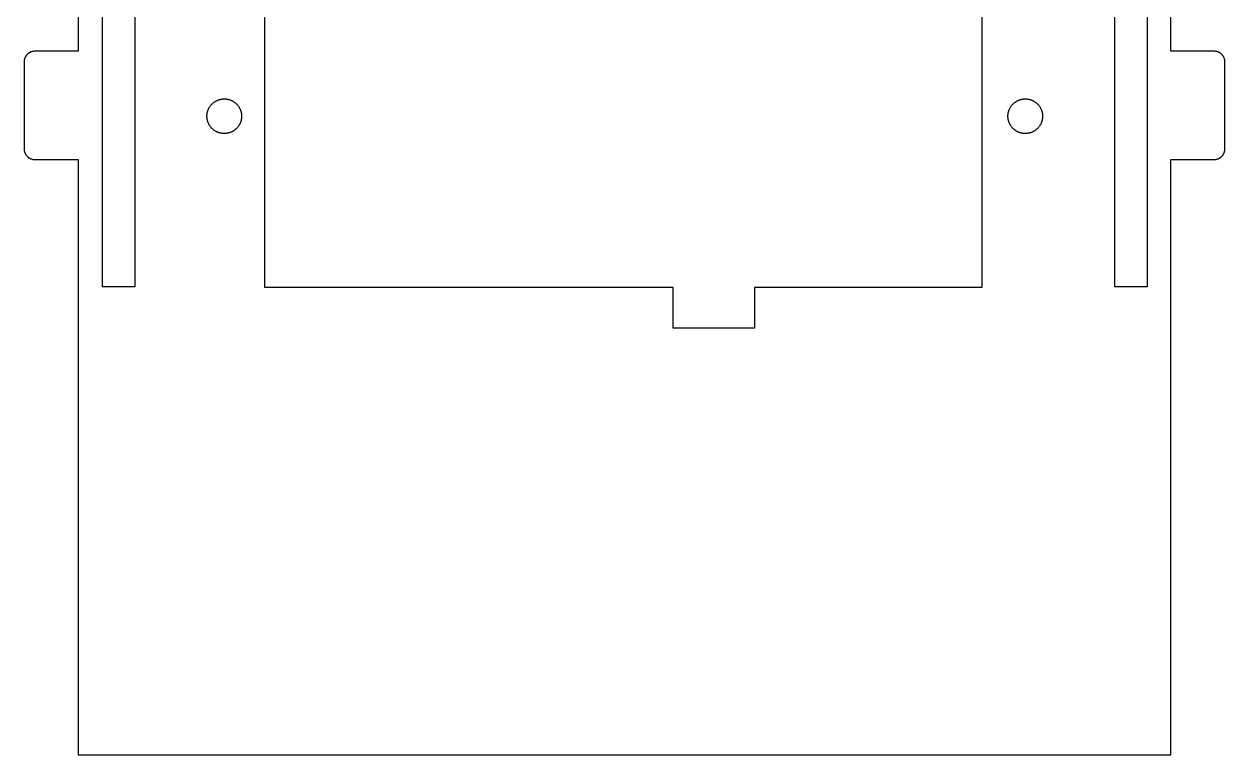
# Model space of a CAD drawing. Header units: metres. Extents: x -5 to 106, y 0 to 135.
# Drawn here: x -5 to 106, y 0 to 67.5 of the extents above; entities that cross this region are included whole.
import ezdxf

# ---------------------------------------------------------------- set-up
doc = ezdxf.new("R2010")
doc.units = ezdxf.units.M

msp = doc.modelspace()

# ---------------------------------------------------------------- linework, layer by layer
for p, q in [((2.25, 43.25), (2.25, 135)), ((5.25, 135), (5.25, 43.25)), ((17.2354, 43.168), (17.25, 135)), ((83.5, 135), (83.4854, 43.168)), ((95.7842, 43.25), (95.7842, 135)), ((98.75, 135.032), (98.75, 43.25)), ((0, 125), (0, 65)), ((100.95, 65), (100.95, 125)), ((-4.93359, 64.3584), (-4.95117, 64.3086)), ((-4.92676, 64.375), (-4.93359, 64.3584)), ((-4.9209, 64.3906), (-4.92676, 64.375)), ((-4.91309, 64.4062), (-4.9209, 64.3906)), ((-4.90625, 64.4229), (-4.91309, 64.4062)), ((-4.88281, 64.4697), (-4.90625, 64.4229)), ((-4.875, 64.4844), (-4.88281, 64.4697)), ((-4.86621, 64.5), (-4.875, 64.4844)), ((-4.85742, 64.5146), (-4.86621, 64.5)), ((-4.84766, 64.5303), (-4.85742, 64.5146)), ((-4.83887, 64.5449), (-4.84766, 64.5303)), ((-4.8291, 64.5596), (-4.83887, 64.5449)), ((-4.81934, 64.5732), (-4.8291, 64.5596)), ((-4.80859, 64.5879), (-4.81934, 64.5732)), ((-4.79883, 64.6016), (-4.80859, 64.5879)), ((-4.77734, 64.6289), (-4.79883, 64.6016)), ((-4.76562, 64.6426), (-4.77734, 64.6289)), ((-4.75488, 64.6562), (-4.76562, 64.6426)), ((-4.71973, 64.6943), (-4.75488, 64.6562)), ((-4.69434, 64.7197), (-4.71973, 64.6943)), ((-4.65625, 64.7549), (-4.69434, 64.7197)), ((-4.64258, 64.7656), (-4.65625, 64.7549)), ((-4.62891, 64.7773), (-4.64258, 64.7656)), ((-4.60156, 64.7988), (-4.62891, 64.7773)), ((-4.58789, 64.8086), (-4.60156, 64.7988)), ((-4.57324, 64.8193), (-4.58789, 64.8086)), ((-4.55957, 64.8291), (-4.57324, 64.8193)), ((-4.54492, 64.8389), (-4.55957, 64.8291)), ((-4.53027, 64.8477), (-4.54492, 64.8389)), ((-4.51465, 64.8574), (-4.53027, 64.8477)), ((-4.5, 64.8662), (-4.51465, 64.8574)), ((-4.48438, 64.875), (-4.5, 64.8662)), ((-4.46973, 64.8828), (-4.48438, 64.875)), ((-4.42285, 64.9062), (-4.46973, 64.8828)), ((-4.40625, 64.9131), (-4.42285, 64.9062)), ((-4.39062, 64.9209), (-4.40625, 64.9131)), ((-4.375, 64.9268), (-4.39062, 64.9209)), ((-4.3584, 64.9336), (-4.375, 64.9268)), ((-4.30859, 64.9512), (-4.3584, 64.9336)), ((-4.24219, 64.9707), (-4.30859, 64.9512)), ((-4.22461, 64.9746), (-4.24219, 64.9707)), ((-4.20801, 64.9785), (-4.22461, 64.9746)), ((-4.19043, 64.9814), (-4.20801, 64.9785)), ((-4.17383, 64.9844), (-4.19043, 64.9814)), ((-4.15625, 64.9873), (-4.17383, 64.9844)), ((-4.13965, 64.9902), (-4.15625, 64.9873)), ((-4.06934, 64.998), (-4.13965, 64.9902)), ((-4.05273, 64.999), (-4.06934, 64.998)), ((-4.03516, 64.999), (-4.05273, 64.999)), ((-4.01758, 65), (-4.03516, 64.999)), ((0, 65), (-4.01758, 65)), ((104.968, 65), (100.95, 65)), ((104.985, 64.999), (104.968, 65)), ((105.002, 64.999), (104.985, 64.999)), ((105.02, 64.998), (105.002, 64.999)), ((105.072, 64.9922), (105.02, 64.998)), ((105.089, 64.9902), (105.072, 64.9922)), ((105.124, 64.9844), (105.089, 64.9902)), ((105.141, 64.9814), (105.124, 64.9844)), ((105.158, 64.9785), (105.141, 64.9814)), ((105.175, 64.9746), (105.158, 64.9785)), ((105.192, 64.9707), (105.175, 64.9746)), ((105.259, 64.9512), (105.192, 64.9707)), ((105.309, 64.9336), (105.259, 64.9512)), ((105.324, 64.9268), (105.309, 64.9336)), ((105.341, 64.9209), (105.324, 64.9268)), ((105.356, 64.9131), (105.341, 64.9209)), ((105.373, 64.9062), (105.356, 64.9131)), ((105.42, 64.8828), (105.373, 64.9062)), ((105.435, 64.875), (105.42, 64.8828)), ((105.45, 64.8662), (105.435, 64.875)), ((105.465, 64.8574), (105.45, 64.8662)), ((105.479, 64.8477), (105.465, 64.8574)), ((105.495, 64.8389), (105.479, 64.8477)), ((105.509, 64.8291), (105.495, 64.8389)), ((105.523, 64.8193), (105.509, 64.8291)), ((105.538, 64.8086), (105.523, 64.8193)), ((105.552, 64.7988), (105.538, 64.8086)), ((105.579, 64.7773), (105.552, 64.7988)), ((105.593, 64.7656), (105.579, 64.7773)), ((105.606, 64.7549), (105.593, 64.7656)), ((105.645, 64.7197), (105.606, 64.7549)), ((105.657, 64.707), (105.645, 64.7197)), ((105.669, 64.6943), (105.657, 64.707)), ((105.682, 64.6816), (105.669, 64.6943)), ((105.705, 64.6562), (105.682, 64.6816)), ((105.716, 64.6426), (105.705, 64.6562)), ((105.728, 64.6289), (105.716, 64.6426)), ((105.749, 64.6016), (105.728, 64.6289)), ((105.759, 64.5879), (105.749, 64.6016)), ((105.77, 64.5732), (105.759, 64.5879)), ((105.779, 64.5596), (105.77, 64.5732)), ((105.789, 64.5449), (105.779, 64.5596)), ((105.798, 64.5303), (105.789, 64.5449)), ((105.808, 64.5146), (105.798, 64.5303)), ((105.816, 64.5), (105.808, 64.5146)), ((105.824, 64.4844), (105.816, 64.5)), ((105.833, 64.4697), (105.824, 64.4844)), ((105.856, 64.4229), (105.833, 64.4697)), ((105.863, 64.4062), (105.856, 64.4229)), ((105.877, 64.375), (105.863, 64.4062)), ((105.884, 64.3584), (105.877, 64.375)), ((105.901, 64.3086), (105.884, 64.3584)), ((-4.99902, 64.0352), (-5, 64.0176)), ((-5, 64.0176), (-5, 55.9824)), ((-4.99805, 64.0693), (-4.99902, 64.0527)), ((-4.99902, 64.0527), (-4.99902, 64.0352)), ((-4.99023, 64.1396), (-4.99805, 64.0693)), ((-4.9873, 64.1562), (-4.99023, 64.1396)), ((-4.98438, 64.1738), (-4.9873, 64.1562)), ((-4.98145, 64.1904), (-4.98438, 64.1738)), ((-4.97852, 64.208), (-4.98145, 64.1904)), ((-4.97461, 64.2246), (-4.97852, 64.208)), ((-4.9707, 64.2422), (-4.97461, 64.2246)), ((-4.95117, 64.3086), (-4.9707, 64.2422)), ((105.916, 64.2588), (105.901, 64.3086)), ((105.92, 64.2422), (105.916, 64.2588)), ((105.925, 64.2246), (105.92, 64.2422)), ((105.928, 64.208), (105.925, 64.2246)), ((105.932, 64.1904), (105.928, 64.208)), ((105.935, 64.1738), (105.932, 64.1904)), ((105.938, 64.1562), (105.935, 64.1738)), ((105.94, 64.1396), (105.938, 64.1562)), ((105.946, 64.0869), (105.94, 64.1396)), ((105.947, 64.0693), (105.946, 64.0869)), ((105.948, 64.0527), (105.947, 64.0693)), ((105.95, 64.0176), (105.948, 64.0527)), ((105.95, 55.9824), (105.95, 64.0176)), ((12.1582, 59.8711), (12.1895, 59.918)), ((12.1895, 59.918), (12.2393, 59.9854)), ((12.2393, 59.9854), (12.292, 60.0498)), ((12.292, 60.0498), (12.3105, 60.0703)), ((12.3105, 60.0703), (12.3301, 60.0908)), ((12.3301, 60.0908), (12.3486, 60.1113)), ((12.3486, 60.1113), (12.3682, 60.1318)), ((12.3682, 60.1318), (12.3887, 60.1514)), ((12.3887, 60.1514), (12.4092, 60.1699)), ((12.4092, 60.1699), (12.4297, 60.1895)), ((12.4297, 60.1895), (12.4502, 60.208)), ((12.4502, 60.208), (12.5146, 60.2607)), ((12.5146, 60.2607), (12.582, 60.3105)), ((12.582, 60.3105), (12.6289, 60.3418)), ((12.6289, 60.3418), (12.6758, 60.3711)), ((12.6758, 60.3711), (12.7002, 60.3857)), ((12.7002, 60.3857), (12.749, 60.4131)), ((12.749, 60.4131), (12.7734, 60.4258)), ((12.7734, 60.4258), (12.7988, 60.4385)), ((12.7988, 60.4385), (12.8496, 60.4619)), ((12.8496, 60.4619), (12.9004, 60.4834)), ((12.9004, 60.4834), (12.9268, 60.4941)), ((12.9268, 60.4941), (12.9531, 60.5039)), ((12.9531, 60.5039), (13.0322, 60.5303)), ((13.0322, 60.5303), (13.0586, 60.5381)), ((13.0586, 60.5381), (13.0859, 60.5459)), ((13.0859, 60.5459), (13.1133, 60.5527)), ((13.1133, 60.5527), (13.1396, 60.5586)), ((13.1396, 60.5586), (13.167, 60.5654)), ((13.167, 60.5654), (13.1943, 60.5703)), ((13.1943, 60.5703), (13.2217, 60.5762)), ((13.2217, 60.5762), (13.25, 60.5801)), ((13.25, 60.5801), (13.3047, 60.5879)), ((13.3047, 60.5879), (13.333, 60.5908)), ((13.333, 60.5908), (13.3604, 60.5938)), ((13.3604, 60.5938), (13.3887, 60.5957)), ((13.3887, 60.5957), (13.416, 60.5977)), ((13.416, 60.5977), (13.4717, 60.5996)), ((13.4717, 60.5996), (13.5283, 60.5996)), ((13.5283, 60.5996), (13.584, 60.5977)), ((13.584, 60.5977), (13.6113, 60.5957)), ((13.6113, 60.5957), (13.6396, 60.5938)), ((13.6396, 60.5938), (13.667, 60.5908)), ((13.667, 60.5908), (13.6953, 60.5879)), ((13.6953, 60.5879), (13.75, 60.5801)), ((13.75, 60.5801), (13.7783, 60.5762)), ((13.7783, 60.5762), (13.8057, 60.5703)), ((13.8057, 60.5703), (13.833, 60.5654)), ((13.833, 60.5654), (13.8604, 60.5586)), ((13.8604, 60.5586), (13.8867, 60.5527)), ((13.8867, 60.5527), (13.9141, 60.5459)), ((13.9141, 60.5459), (13.9414, 60.5381)), ((13.9414, 60.5381), (13.9678, 60.5303)), ((13.9678, 60.5303), (14.0469, 60.5039)), ((14.0469, 60.5039), (14.0732, 60.4941)), ((14.0732, 60.4941), (14.0996, 60.4834)), ((14.0996, 60.4834), (14.1504, 60.4619)), ((14.1504, 60.4619), (14.2012, 60.4385)), ((14.2012, 60.4385), (14.2266, 60.4258)), ((14.2266, 60.4258), (14.251, 60.4131)), ((14.251, 60.4131), (14.2998, 60.3857)), ((14.2998, 60.3857), (14.3242, 60.3711)), ((14.3242, 60.3711), (14.3711, 60.3418)), ((14.3711, 60.3418), (14.418, 60.3105)), ((14.418, 60.3105), (14.4854, 60.2607)), ((14.4854, 60.2607), (14.5498, 60.208)), ((14.5498, 60.208), (14.5703, 60.1895)), ((14.5703, 60.1895), (14.5908, 60.1699)), ((14.5908, 60.1699), (14.6113, 60.1514)), ((14.6113, 60.1514), (14.6318, 60.1318)), ((14.6318, 60.1318), (14.6514, 60.1113)), ((14.6514, 60.1113), (14.6699, 60.0908)), ((14.6699, 60.0908), (14.6895, 60.0703)), ((14.6895, 60.0703), (14.708, 60.0498)), ((14.708, 60.0498), (14.7607, 59.9854)), ((14.7607, 59.9854), (14.8105, 59.918)), ((14.8105, 59.918), (14.8418, 59.8711)), ((86.1582, 59.8711), (86.1895, 59.918)), ((86.1895, 59.918), (86.2393, 59.9854)), ((86.2393, 59.9854), (86.292, 60.0498)), ((86.292, 60.0498), (86.3105, 60.0703)), ((86.3105, 60.0703), (86.3301, 60.0908)), ((86.3301, 60.0908), (86.3486, 60.1113)), ((86.3486, 60.1113), (86.3682, 60.1318)), ((86.3682, 60.1318), (86.3887, 60.1514)), ((86.3887, 60.1514), (86.4092, 60.1699)), ((86.4092, 60.1699), (86.4297, 60.1895)), ((86.4297, 60.1895), (86.4502, 60.208)), ((86.4502, 60.208), (86.5146, 60.2607)), ((86.5146, 60.2607), (86.582, 60.3105)), ((86.582, 60.3105), (86.6289, 60.3418)), ((86.6289, 60.3418), (86.6758, 60.3711)), ((86.6758, 60.3711), (86.7002, 60.3857)), ((86.7002, 60.3857), (86.749, 60.4131)), ((86.749, 60.4131), (86.7734, 60.4258)), ((86.7734, 60.4258), (86.7988, 60.4385)), ((86.7988, 60.4385), (86.8496, 60.4619)), ((86.8496, 60.4619), (86.9004, 60.4834)), ((86.9004, 60.4834), (86.9268, 60.4941)), ((86.9268, 60.4941), (86.9531, 60.5039)), ((86.9531, 60.5039), (87.0322, 60.5303)), ((87.0322, 60.5303), (87.0586, 60.5381)), ((87.0586, 60.5381), (87.0859, 60.5459)), ((87.0859, 60.5459), (87.1133, 60.5527)), ((87.1133, 60.5527), (87.1396, 60.5586)), ((87.1396, 60.5586), (87.167, 60.5654)), ((87.167, 60.5654), (87.1943, 60.5703)), ((87.1943, 60.5703), (87.2217, 60.5762)), ((87.2217, 60.5762), (87.25, 60.5801)), ((87.25, 60.5801), (87.3047, 60.5879)), ((87.3047, 60.5879), (87.333, 60.5908)), ((87.333, 60.5908), (87.3604, 60.5938)), ((87.3604, 60.5938), (87.3887, 60.5957)), ((87.3887, 60.5957), (87.416, 60.5977)), ((87.416, 60.5977), (87.4717, 60.5996)), ((87.4717, 60.5996), (87.5283, 60.5996)), ((87.5283, 60.5996), (87.584, 60.5977)), ((87.584, 60.5977), (87.6113, 60.5957)), ((87.6113, 60.5957), (87.6396, 60.5938)), ((87.6396, 60.5938), (87.667, 60.5908)), ((87.667, 60.5908), (87.6953, 60.5879)), ((87.6953, 60.5879), (87.75, 60.5801)), ((87.75, 60.5801), (87.7783, 60.5762)), ((87.7783, 60.5762), (87.8057, 60.5703)), ((87.8057, 60.5703), (87.833, 60.5654)), ((87.833, 60.5654), (87.8604, 60.5586)), ((87.8604, 60.5586), (87.8867, 60.5527)), ((87.8867, 60.5527), (87.9141, 60.5459)), ((87.9141, 60.5459), (87.9414, 60.5381)), ((87.9414, 60.5381), (87.9678, 60.5303)), ((87.9678, 60.5303), (88.0469, 60.5039)), ((88.0469, 60.5039), (88.0732, 60.4941)), ((88.0732, 60.4941), (88.0996, 60.4834)), ((88.0996, 60.4834), (88.1504, 60.4619)), ((88.1504, 60.4619), (88.2012, 60.4385)), ((88.2012, 60.4385), (88.2266, 60.4258)), ((88.2266, 60.4258), (88.251, 60.4131)), ((88.251, 60.4131), (88.2998, 60.3857)), ((88.2998, 60.3857), (88.3242, 60.3711)), ((88.3242, 60.3711), (88.3711, 60.3418)), ((88.3711, 60.3418), (88.418, 60.3105)), ((88.418, 60.3105), (88.4854, 60.2607)), ((88.4854, 60.2607), (88.5498, 60.208)), ((88.5498, 60.208), (88.5703, 60.1895)), ((88.5703, 60.1895), (88.5908, 60.1699)), ((88.5908, 60.1699), (88.6113, 60.1514)), ((88.6113, 60.1514), (88.6318, 60.1318)), ((88.6318, 60.1318), (88.6514, 60.1113)), ((88.6514, 60.1113), (88.6699, 60.0908)), ((88.6699, 60.0908), (88.6895, 60.0703)), ((88.6895, 60.0703), (88.708, 60.0498)), ((88.708, 60.0498), (88.7607, 59.9854)), ((88.7607, 59.9854), (88.8105, 59.918)), ((88.8105, 59.918), (88.8418, 59.8711)), ((11.9004, 59.0283), (11.9023, 59.084)), ((11.9004, 58.9717), (11.9004, 59.0283)), ((11.9023, 58.916), (11.9004, 58.9717)), ((11.9023, 59.084), (11.9043, 59.1113)), ((11.9043, 58.8887), (11.9023, 58.916)), ((11.9043, 59.1113), (11.9062, 59.1396)), ((11.9062, 58.8604), (11.9043, 58.8887)), ((11.9062, 59.1396), (11.9092, 59.167)), ((11.9092, 58.833), (11.9062, 58.8604)), ((11.9092, 59.167), (11.9121, 59.1953)), ((11.9121, 58.8047), (11.9092, 58.833)), ((11.9121, 59.1953), (11.9199, 59.25)), ((11.9199, 58.75), (11.9121, 58.8047)), ((11.9199, 59.25), (11.9238, 59.2783)), ((11.9238, 59.2783), (11.9297, 59.3057)), ((11.9297, 59.3057), (11.9346, 59.333)), ((11.9346, 59.333), (11.9414, 59.3604)), ((11.9414, 59.3604), (11.9473, 59.3867)), ((11.9473, 59.3867), (11.9541, 59.4141)), ((11.9541, 59.4141), (11.9619, 59.4414)), ((11.9619, 59.4414), (11.9697, 59.4678)), ((11.9697, 59.4678), (11.9961, 59.5469)), ((11.9961, 59.5469), (12.0059, 59.5732)), ((12.0059, 59.5732), (12.0166, 59.5996)), ((12.0166, 59.5996), (12.0381, 59.6504)), ((12.0381, 59.6504), (12.0615, 59.7012)), ((12.0615, 59.7012), (12.0742, 59.7266)), ((12.0742, 59.7266), (12.0869, 59.751)), ((12.0869, 59.751), (12.1143, 59.7998)), ((12.1143, 59.7998), (12.1289, 59.8242)), ((12.1289, 59.8242), (12.1582, 59.8711)), ((14.8418, 59.8711), (14.8711, 59.8242)), ((14.8711, 59.8242), (14.8857, 59.7998)), ((14.8857, 59.7998), (14.9131, 59.751)), ((14.9131, 59.751), (14.9258, 59.7266)), ((14.9258, 59.7266), (14.9385, 59.7012)), ((14.9385, 59.7012), (14.9619, 59.6504)), ((14.9619, 59.6504), (14.9834, 59.5996)), ((14.9834, 59.5996), (14.9941, 59.5732)), ((14.9941, 59.5732), (15.0039, 59.5469)), ((15.0039, 59.5469), (15.0303, 59.4678)), ((15.0303, 59.4678), (15.0381, 59.4414)), ((15.0381, 59.4414), (15.0459, 59.4141)), ((15.0459, 59.4141), (15.0527, 59.3867)), ((15.0527, 59.3867), (15.0586, 59.3604)), ((15.0586, 59.3604), (15.0654, 59.333)), ((15.0654, 59.333), (15.0703, 59.3057)), ((15.0703, 59.3057), (15.0762, 59.2783)), ((15.0762, 59.2783), (15.0801, 59.25)), ((15.0801, 59.25), (15.0879, 59.1953)), ((15.0879, 58.8047), (15.0801, 58.75)), ((15.0879, 59.1953), (15.0908, 59.167)), ((15.0908, 58.833), (15.0879, 58.8047)), ((15.0908, 59.167), (15.0938, 59.1396)), ((15.0938, 58.8604), (15.0908, 58.833)), ((15.0938, 59.1396), (15.0957, 59.1113)), ((15.0957, 58.8887), (15.0938, 58.8604)), ((15.0957, 59.1113), (15.0977, 59.084)), ((15.0977, 58.916), (15.0957, 58.8887)), ((15.0977, 59.084), (15.0996, 59.0283)), ((15.0996, 58.9717), (15.0977, 58.916)), ((15.0996, 59.0283), (15.0996, 58.9717)), ((85.9004, 59.0283), (85.9023, 59.084)), ((85.9004, 58.9717), (85.9004, 59.0283)), ((85.9023, 58.916), (85.9004, 58.9717)), ((85.9023, 59.084), (85.9043, 59.1113)), ((85.9043, 58.8887), (85.9023, 58.916)), ((85.9043, 59.1113), (85.9062, 59.1396)), ((85.9062, 58.8604), (85.9043, 58.8887)), ((85.9062, 59.1396), (85.9092, 59.167)), ((85.9092, 58.833), (85.9062, 58.8604)), ((85.9092, 59.167), (85.9121, 59.1953)), ((85.9121, 58.8047), (85.9092, 58.833)), ((85.9121, 59.1953), (85.9199, 59.25)), ((85.9199, 58.75), (85.9121, 58.8047)), ((85.9199, 59.25), (85.9238, 59.2783)), ((85.9238, 59.2783), (85.9297, 59.3057)), ((85.9297, 59.3057), (85.9346, 59.333)), ((85.9346, 59.333), (85.9414, 59.3604)), ((85.9414, 59.3604), (85.9473, 59.3867)), ((85.9473, 59.3867), (85.9541, 59.4141)), ((85.9541, 59.4141), (85.9619, 59.4414)), ((85.9619, 59.4414), (85.9697, 59.4678)), ((85.9697, 59.4678), (85.9961, 59.5469)), ((85.9961, 59.5469), (86.0059, 59.5732)), ((86.0059, 59.5732), (86.0166, 59.5996)), ((86.0166, 59.5996), (86.0381, 59.6504)), ((86.0381, 59.6504), (86.0615, 59.7012)), ((86.0615, 59.7012), (86.0742, 59.7266)), ((86.0742, 59.7266), (86.0869, 59.751)), ((86.0869, 59.751), (86.1143, 59.7998)), ((86.1143, 59.7998), (86.1289, 59.8242)), ((86.1289, 59.8242), (86.1582, 59.8711)), ((88.8418, 59.8711), (88.8711, 59.8242)), ((88.8711, 59.8242), (88.8857, 59.7998)), ((88.8857, 59.7998), (88.9131, 59.751)), ((88.9131, 59.751), (88.9258, 59.7266)), ((88.9258, 59.7266), (88.9385, 59.7012)), ((88.9385, 59.7012), (88.9619, 59.6504)), ((88.9619, 59.6504), (88.9834, 59.5996)), ((88.9834, 59.5996), (88.9941, 59.5732)), ((88.9941, 59.5732), (89.0039, 59.5469)), ((89.0039, 59.5469), (89.0303, 59.4678)), ((89.0303, 59.4678), (89.0381, 59.4414)), ((89.0381, 59.4414), (89.0459, 59.4141)), ((89.0459, 59.4141), (89.0527, 59.3867)), ((89.0527, 59.3867), (89.0586, 59.3604)), ((89.0586, 59.3604), (89.0654, 59.333)), ((89.0654, 59.333), (89.0703, 59.3057)), ((89.0703, 59.3057), (89.0762, 59.2783)), ((89.0762, 59.2783), (89.0801, 59.25)), ((89.0801, 59.25), (89.0879, 59.1953)), ((89.0879, 58.8047), (89.0801, 58.75)), ((89.0879, 59.1953), (89.0908, 59.167)), ((89.0908, 58.833), (89.0879, 58.8047)), ((89.0908, 59.167), (89.0938, 59.1396)), ((89.0938, 58.8604), (89.0908, 58.833)), ((89.0938, 59.1396), (89.0957, 59.1113)), ((89.0957, 58.8887), (89.0938, 58.8604)), ((89.0957, 59.1113), (89.0977, 59.084)), ((89.0977, 58.916), (89.0957, 58.8887)), ((89.0977, 59.084), (89.0996, 59.0283)), ((89.0996, 58.9717), (89.0977, 58.916)), ((89.0996, 59.0283), (89.0996, 58.9717)), ((11.9238, 58.7217), (11.9199, 58.75)), ((11.9297, 58.6943), (11.9238, 58.7217)), ((11.9346, 58.667), (11.9297, 58.6943)), ((11.9414, 58.6396), (11.9346, 58.667)), ((11.9473, 58.6133), (11.9414, 58.6396)), ((11.9541, 58.5859), (11.9473, 58.6133)), ((11.9619, 58.5586), (11.9541, 58.5859)), ((11.9697, 58.5322), (11.9619, 58.5586)), ((11.9961, 58.4531), (11.9697, 58.5322)), ((12.0059, 58.4268), (11.9961, 58.4531)), ((12.0166, 58.4004), (12.0059, 58.4268)), ((12.0381, 58.3496), (12.0166, 58.4004)), ((12.0615, 58.2988), (12.0381, 58.3496)), ((12.0742, 58.2734), (12.0615, 58.2988)), ((12.0869, 58.249), (12.0742, 58.2734)), ((12.1143, 58.2002), (12.0869, 58.249)), ((12.1289, 58.1758), (12.1143, 58.2002)), ((12.1582, 58.1289), (12.1289, 58.1758)), ((12.1895, 58.082), (12.1582, 58.1289)), ((12.2393, 58.0146), (12.1895, 58.082)), ((12.292, 57.9502), (12.2393, 58.0146)), ((12.3105, 57.9297), (12.292, 57.9502)), ((12.3301, 57.9092), (12.3105, 57.9297)), ((12.3486, 57.8887), (12.3301, 57.9092)), ((12.3682, 57.8682), (12.3486, 57.8887)), ((12.3887, 57.8486), (12.3682, 57.8682)), ((12.4092, 57.8301), (12.3887, 57.8486)), ((12.4297, 57.8105), (12.4092, 57.8301)), ((12.4502, 57.792), (12.4297, 57.8105)), ((12.5146, 57.7393), (12.4502, 57.792)), ((12.582, 57.6895), (12.5146, 57.7393)), ((14.4854, 57.7393), (14.418, 57.6895)), ((14.5498, 57.792), (14.4854, 57.7393)), ((14.5703, 57.8105), (14.5498, 57.792)), ((14.5908, 57.8301), (14.5703, 57.8105)), ((14.6113, 57.8486), (14.5908, 57.8301)), ((14.6318, 57.8682), (14.6113, 57.8486)), ((14.6514, 57.8887), (14.6318, 57.8682)), ((14.6699, 57.9092), (14.6514, 57.8887)), ((14.6895, 57.9297), (14.6699, 57.9092)), ((14.708, 57.9502), (14.6895, 57.9297)), ((14.7607, 58.0146), (14.708, 57.9502)), ((14.8105, 58.082), (14.7607, 58.0146)), ((14.8418, 58.1289), (14.8105, 58.082)), ((14.8711, 58.1758), (14.8418, 58.1289)), ((14.8857, 58.2002), (14.8711, 58.1758)), ((14.9131, 58.249), (14.8857, 58.2002)), ((14.9258, 58.2734), (14.9131, 58.249)), ((14.9385, 58.2988), (14.9258, 58.2734)), ((14.9619, 58.3496), (14.9385, 58.2988)), ((14.9834, 58.4004), (14.9619, 58.3496)), ((14.9941, 58.4268), (14.9834, 58.4004)), ((15.0039, 58.4531), (14.9941, 58.4268)), ((15.0303, 58.5322), (15.0039, 58.4531)), ((15.0381, 58.5586), (15.0303, 58.5322)), ((15.0459, 58.5859), (15.0381, 58.5586)), ((15.0527, 58.6133), (15.0459, 58.5859)), ((15.0586, 58.6396), (15.0527, 58.6133)), ((15.0654, 58.667), (15.0586, 58.6396)), ((15.0703, 58.6943), (15.0654, 58.667)), ((15.0762, 58.7217), (15.0703, 58.6943)), ((15.0801, 58.75), (15.0762, 58.7217)), ((85.9238, 58.7217), (85.9199, 58.75)), ((85.9297, 58.6943), (85.9238, 58.7217)), ((85.9346, 58.667), (85.9297, 58.6943)), ((85.9414, 58.6396), (85.9346, 58.667)), ((85.9473, 58.6133), (85.9414, 58.6396)), ((85.9541, 58.5859), (85.9473, 58.6133)), ((85.9619, 58.5586), (85.9541, 58.5859)), ((85.9697, 58.5322), (85.9619, 58.5586)), ((85.9961, 58.4531), (85.9697, 58.5322)), ((86.0059, 58.4268), (85.9961, 58.4531)), ((86.0166, 58.4004), (86.0059, 58.4268)), ((86.0381, 58.3496), (86.0166, 58.4004)), ((86.0615, 58.2988), (86.0381, 58.3496)), ((86.0742, 58.2734), (86.0615, 58.2988)), ((86.0869, 58.249), (86.0742, 58.2734)), ((86.1143, 58.2002), (86.0869, 58.249)), ((86.1289, 58.1758), (86.1143, 58.2002)), ((86.1582, 58.1289), (86.1289, 58.1758)), ((86.1895, 58.082), (86.1582, 58.1289)), ((86.2393, 58.0146), (86.1895, 58.082)), ((86.292, 57.9502), (86.2393, 58.0146)), ((86.3105, 57.9297), (86.292, 57.9502)), ((86.3301, 57.9092), (86.3105, 57.9297)), ((86.3486, 57.8887), (86.3301, 57.9092)), ((86.3682, 57.8682), (86.3486, 57.8887)), ((86.3887, 57.8486), (86.3682, 57.8682)), ((86.4092, 57.8301), (86.3887, 57.8486)), ((86.4297, 57.8105), (86.4092, 57.8301)), ((86.4502, 57.792), (86.4297, 57.8105)), ((86.5146, 57.7393), (86.4502, 57.792)), ((86.582, 57.6895), (86.5146, 57.7393)), ((88.4854, 57.7393), (88.418, 57.6895)), ((88.5498, 57.792), (88.4854, 57.7393)), ((88.5703, 57.8105), (88.5498, 57.792)), ((88.5908, 57.8301), (88.5703, 57.8105)), ((88.6113, 57.8486), (88.5908, 57.8301)), ((88.6318, 57.8682), (88.6113, 57.8486)), ((88.6514, 57.8887), (88.6318, 57.8682)), ((88.6699, 57.9092), (88.6514, 57.8887)), ((88.6895, 57.9297), (88.6699, 57.9092)), ((88.708, 57.9502), (88.6895, 57.9297)), ((88.7607, 58.0146), (88.708, 57.9502)), ((88.8105, 58.082), (88.7607, 58.0146)), ((88.8418, 58.1289), (88.8105, 58.082)), ((88.8711, 58.1758), (88.8418, 58.1289)), ((88.8857, 58.2002), (88.8711, 58.1758)), ((88.9131, 58.249), (88.8857, 58.2002)), ((88.9258, 58.2734), (88.9131, 58.249)), ((88.9385, 58.2988), (88.9258, 58.2734)), ((88.9619, 58.3496), (88.9385, 58.2988)), ((88.9834, 58.4004), (88.9619, 58.3496)), ((88.9941, 58.4268), (88.9834, 58.4004)), ((89.0039, 58.4531), (88.9941, 58.4268)), ((89.0303, 58.5322), (89.0039, 58.4531)), ((89.0381, 58.5586), (89.0303, 58.5322)), ((89.0459, 58.5859), (89.0381, 58.5586)), ((89.0527, 58.6133), (89.0459, 58.5859)), ((89.0586, 58.6396), (89.0527, 58.6133)), ((89.0654, 58.667), (89.0586, 58.6396)), ((89.0703, 58.6943), (89.0654, 58.667)), ((89.0762, 58.7217), (89.0703, 58.6943)), ((89.0801, 58.75), (89.0762, 58.7217)), ((12.6289, 57.6582), (12.582, 57.6895)), ((12.6758, 57.6289), (12.6289, 57.6582)), ((12.7002, 57.6143), (12.6758, 57.6289)), ((12.749, 57.5869), (12.7002, 57.6143)), ((12.7734, 57.5742), (12.749, 57.5869)), ((12.7988, 57.5615), (12.7734, 57.5742)), ((12.8496, 57.5381), (12.7988, 57.5615)), ((12.9004, 57.5166), (12.8496, 57.5381)), ((12.9268, 57.5059), (12.9004, 57.5166)), ((12.9531, 57.4961), (12.9268, 57.5059)), ((13.0322, 57.4697), (12.9531, 57.4961)), ((13.0586, 57.4619), (13.0322, 57.4697)), ((13.0859, 57.4541), (13.0586, 57.4619)), ((13.1133, 57.4473), (13.0859, 57.4541)), ((13.1396, 57.4414), (13.1133, 57.4473)), ((13.167, 57.4346), (13.1396, 57.4414)), ((13.1943, 57.4297), (13.167, 57.4346)), ((13.2217, 57.4238), (13.1943, 57.4297)), ((13.25, 57.4199), (13.2217, 57.4238)), ((13.3047, 57.4121), (13.25, 57.4199)), ((13.333, 57.4092), (13.3047, 57.4121)), ((13.3604, 57.4062), (13.333, 57.4092)), ((13.3887, 57.4043), (13.3604, 57.4062)), ((13.416, 57.4023), (13.3887, 57.4043)), ((13.4717, 57.4004), (13.416, 57.4023)), ((13.5283, 57.4004), (13.4717, 57.4004)), ((13.584, 57.4023), (13.5283, 57.4004)), ((13.6113, 57.4043), (13.584, 57.4023)), ((13.6396, 57.4062), (13.6113, 57.4043)), ((13.667, 57.4092), (13.6396, 57.4062)), ((13.6953, 57.4121), (13.667, 57.4092)), ((13.75, 57.4199), (13.6953, 57.4121)), ((13.7783, 57.4238), (13.75, 57.4199)), ((13.8057, 57.4297), (13.7783, 57.4238)), ((13.833, 57.4346), (13.8057, 57.4297)), ((13.8604, 57.4414), (13.833, 57.4346)), ((13.8867, 57.4473), (13.8604, 57.4414)), ((13.9141, 57.4541), (13.8867, 57.4473)), ((13.9414, 57.4619), (13.9141, 57.4541)), ((13.9678, 57.4697), (13.9414, 57.4619)), ((14.0469, 57.4961), (13.9678, 57.4697)), ((14.0732, 57.5059), (14.0469, 57.4961)), ((14.0996, 57.5166), (14.0732, 57.5059)), ((14.1504, 57.5381), (14.0996, 57.5166)), ((14.2012, 57.5615), (14.1504, 57.5381)), ((14.2266, 57.5742), (14.2012, 57.5615)), ((14.251, 57.5869), (14.2266, 57.5742)), ((14.2998, 57.6143), (14.251, 57.5869)), ((14.3242, 57.6289), (14.2998, 57.6143)), ((14.3711, 57.6582), (14.3242, 57.6289)), ((14.418, 57.6895), (14.3711, 57.6582)), ((86.6289, 57.6582), (86.582, 57.6895)), ((86.6758, 57.6289), (86.6289, 57.6582)), ((86.7002, 57.6143), (86.6758, 57.6289)), ((86.749, 57.5869), (86.7002, 57.6143)), ((86.7734, 57.5742), (86.749, 57.5869)), ((86.7988, 57.5615), (86.7734, 57.5742)), ((86.8496, 57.5381), (86.7988, 57.5615)), ((86.9004, 57.5166), (86.8496, 57.5381)), ((86.9268, 57.5059), (86.9004, 57.5166)), ((86.9531, 57.4961), (86.9268, 57.5059)), ((87.0322, 57.4697), (86.9531, 57.4961)), ((87.0586, 57.4619), (87.0322, 57.4697)), ((87.0859, 57.4541), (87.0586, 57.4619)), ((87.1133, 57.4473), (87.0859, 57.4541)), ((87.1396, 57.4414), (87.1133, 57.4473)), ((87.167, 57.4346), (87.1396, 57.4414)), ((87.1943, 57.4297), (87.167, 57.4346)), ((87.2217, 57.4238), (87.1943, 57.4297)), ((87.25, 57.4199), (87.2217, 57.4238)), ((87.3047, 57.4121), (87.25, 57.4199)), ((87.333, 57.4092), (87.3047, 57.4121)), ((87.3604, 57.4062), (87.333, 57.4092)), ((87.3887, 57.4043), (87.3604, 57.4062)), ((87.416, 57.4023), (87.3887, 57.4043)), ((87.4717, 57.4004), (87.416, 57.4023)), ((87.5283, 57.4004), (87.4717, 57.4004)), ((87.584, 57.4023), (87.5283, 57.4004)), ((87.6113, 57.4043), (87.584, 57.4023)), ((87.6396, 57.4062), (87.6113, 57.4043)), ((87.667, 57.4092), (87.6396, 57.4062)), ((87.6953, 57.4121), (87.667, 57.4092)), ((87.75, 57.4199), (87.6953, 57.4121)), ((87.7783, 57.4238), (87.75, 57.4199)), ((87.8057, 57.4297), (87.7783, 57.4238)), ((87.833, 57.4346), (87.8057, 57.4297)), ((87.8604, 57.4414), (87.833, 57.4346)), ((87.8867, 57.4473), (87.8604, 57.4414)), ((87.9141, 57.4541), (87.8867, 57.4473)), ((87.9414, 57.4619), (87.9141, 57.4541)), ((87.9678, 57.4697), (87.9414, 57.4619)), ((88.0469, 57.4961), (87.9678, 57.4697)), ((88.0732, 57.5059), (88.0469, 57.4961)), ((88.0996, 57.5166), (88.0732, 57.5059)), ((88.1504, 57.5381), (88.0996, 57.5166)), ((88.2012, 57.5615), (88.1504, 57.5381)), ((88.2266, 57.5742), (88.2012, 57.5615)), ((88.251, 57.5869), (88.2266, 57.5742)), ((88.2998, 57.6143), (88.251, 57.5869)), ((88.3242, 57.6289), (88.2998, 57.6143)), ((88.3711, 57.6582), (88.3242, 57.6289)), ((88.418, 57.6895), (88.3711, 57.6582)), ((-5, 55.9824), (-4.99902, 55.9648)), ((-4.99902, 55.9648), (-4.99902, 55.9473)), ((-4.99902, 55.9473), (-4.99805, 55.9307)), ((-4.99805, 55.9307), (-4.99023, 55.8604)), ((-4.99023, 55.8604), (-4.9873, 55.8438)), ((-4.9873, 55.8438), (-4.98438, 55.8262)), ((-4.98438, 55.8262), (-4.98145, 55.8096)), ((-4.98145, 55.8096), (-4.97852, 55.792)), ((-4.97852, 55.792), (-4.97461, 55.7754)), ((-4.97461, 55.7754), (-4.9707, 55.7578)), ((-4.9707, 55.7578), (-4.95117, 55.6914)), ((-4.95117, 55.6914), (-4.93359, 55.6416)), ((-4.93359, 55.6416), (-4.92676, 55.625)), ((-4.92676, 55.625), (-4.9209, 55.6094)), ((-4.9209, 55.6094), (-4.91309, 55.5938)), ((-4.91309, 55.5938), (-4.90625, 55.5771)), ((-4.90625, 55.5771), (-4.88281, 55.5303)), ((-4.88281, 55.5303), (-4.875, 55.5156)), ((-4.875, 55.5156), (-4.86621, 55.5)), ((-4.86621, 55.5), (-4.85742, 55.4854)), ((-4.85742, 55.4854), (-4.84766, 55.4697)), ((105.798, 55.4697), (105.808, 55.4854)), ((105.808, 55.4854), (105.816, 55.5)), ((105.816, 55.5), (105.824, 55.5156)), ((105.824, 55.5156), (105.833, 55.5303)), ((105.833, 55.5303), (105.856, 55.5771)), ((105.856, 55.5771), (105.863, 55.5938)), ((105.863, 55.5938), (105.877, 55.625)), ((105.877, 55.625), (105.884, 55.6416)), ((105.884, 55.6416), (105.901, 55.6914)), ((105.901, 55.6914), (105.916, 55.7412)), ((105.916, 55.7412), (105.92, 55.7578)), ((105.92, 55.7578), (105.925, 55.7754)), ((105.925, 55.7754), (105.928, 55.792)), ((105.928, 55.792), (105.932, 55.8096)), ((105.932, 55.8096), (105.935, 55.8262)), ((105.935, 55.8262), (105.938, 55.8438)), ((105.938, 55.8438), (105.94, 55.8604)), ((105.94, 55.8604), (105.946, 55.9131)), ((105.946, 55.9131), (105.947, 55.9307)), ((105.947, 55.9307), (105.948, 55.9473)), ((105.948, 55.9473), (105.95, 55.9824)), ((-4.84766, 55.4697), (-4.83887, 55.4551)), ((-4.83887, 55.4551), (-4.8291, 55.4404)), ((-4.8291, 55.4404), (-4.81934, 55.4268)), ((-4.81934, 55.4268), (-4.80859, 55.4121)), ((-4.80859, 55.4121), (-4.79883, 55.3984)), ((-4.79883, 55.3984), (-4.77734, 55.3711)), ((-4.77734, 55.3711), (-4.76562, 55.3574)), ((-4.76562, 55.3574), (-4.75488, 55.3438)), ((-4.75488, 55.3438), (-4.71973, 55.3057)), ((-4.71973, 55.3057), (-4.69434, 55.2803)), ((-4.69434, 55.2803), (-4.65625, 55.2451)), ((-4.65625, 55.2451), (-4.64258, 55.2344)), ((-4.64258, 55.2344), (-4.62891, 55.2227)), ((-4.62891, 55.2227), (-4.60156, 55.2012)), ((-4.60156, 55.2012), (-4.58789, 55.1914)), ((-4.58789, 55.1914), (-4.57324, 55.1807)), ((-4.57324, 55.1807), (-4.55957, 55.1709)), ((-4.55957, 55.1709), (-4.54492, 55.1611)), ((-4.54492, 55.1611), (-4.53027, 55.1523)), ((-4.53027, 55.1523), (-4.51465, 55.1426)), ((-4.51465, 55.1426), (-4.5, 55.1338)), ((-4.5, 55.1338), (-4.48438, 55.125)), ((-4.48438, 55.125), (-4.46973, 55.1172)), ((-4.46973, 55.1172), (-4.42285, 55.0938)), ((-4.42285, 55.0938), (-4.40625, 55.0869)), ((-4.40625, 55.0869), (-4.39062, 55.0791)), ((-4.39062, 55.0791), (-4.375, 55.0732)), ((-4.375, 55.0732), (-4.3584, 55.0664)), ((-4.3584, 55.0664), (-4.30859, 55.0488)), ((-4.30859, 55.0488), (-4.24219, 55.0293)), ((-4.24219, 55.0293), (-4.22461, 55.0254)), ((-4.22461, 55.0254), (-4.20801, 55.0215)), ((-4.20801, 55.0215), (-4.19043, 55.0186)), ((-4.19043, 55.0186), (-4.17383, 55.0156)), ((-4.17383, 55.0156), (-4.15625, 55.0127)), ((-4.15625, 55.0127), (-4.13965, 55.0098)), ((-4.13965, 55.0098), (-4.06934, 55.002)), ((-4.06934, 55.002), (-4.05273, 55.001)), ((-4.05273, 55.001), (-4.03516, 55.001)), ((-4.03516, 55.001), (-4.01758, 55)), ((-4.01758, 55), (0, 55)), ((0, 55), (0, 0)), ((100.95, 55), (104.968, 55)), ((100.95, 0), (100.95, 55)), ((104.968, 55), (104.985, 55.001)), ((104.985, 55.001), (105.002, 55.001)), ((105.002, 55.001), (105.02, 55.002)), ((105.02, 55.002), (105.072, 55.0078)), ((105.072, 55.0078), (105.089, 55.0098)), ((105.089, 55.0098), (105.124, 55.0156)), ((105.124, 55.0156), (105.141, 55.0186)), ((105.141, 55.0186), (105.158, 55.0215)), ((105.158, 55.0215), (105.175, 55.0254)), ((105.175, 55.0254), (105.192, 55.0293)), ((105.192, 55.0293), (105.259, 55.0488)), ((105.259, 55.0488), (105.309, 55.0664)), ((105.309, 55.0664), (105.324, 55.0732)), ((105.324, 55.0732), (105.341, 55.0791)), ((105.341, 55.0791), (105.356, 55.0869)), ((105.356, 55.0869), (105.373, 55.0938)), ((105.373, 55.0938), (105.42, 55.1172)), ((105.42, 55.1172), (105.435, 55.125)), ((105.435, 55.125), (105.45, 55.1338)), ((105.45, 55.1338), (105.465, 55.1426)), ((105.465, 55.1426), (105.479, 55.1523)), ((105.479, 55.1523), (105.495, 55.1611)), ((105.495, 55.1611), (105.509, 55.1709)), ((105.509, 55.1709), (105.523, 55.1807)), ((105.523, 55.1807), (105.538, 55.1914)), ((105.538, 55.1914), (105.552, 55.2012)), ((105.552, 55.2012), (105.579, 55.2227)), ((105.579, 55.2227), (105.593, 55.2344)), ((105.593, 55.2344), (105.606, 55.2451)), ((105.606, 55.2451), (105.645, 55.2803)), ((105.645, 55.2803), (105.657, 55.293)), ((105.657, 55.293), (105.669, 55.3057)), ((105.669, 55.3057), (105.682, 55.3184)), ((105.682, 55.3184), (105.705, 55.3438)), ((105.705, 55.3438), (105.716, 55.3574)), ((105.716, 55.3574), (105.728, 55.3711)), ((105.728, 55.3711), (105.749, 55.3984)), ((105.749, 55.3984), (105.759, 55.4121)), ((105.759, 55.4121), (105.77, 55.4268)), ((105.77, 55.4268), (105.779, 55.4404)), ((105.779, 55.4404), (105.789, 55.4551)), ((105.789, 55.4551), (105.798, 55.4697)), ((5.25, 43.25), (2.25, 43.25)), ((54.9785, 43.168), (17.2354, 43.168)), ((54.9854, 39.418), (54.9785, 43.168)), ((83.4854, 43.168), (62.4854, 43.168)), ((62.4854, 43.168), (62.4854, 39.418)), ((98.75, 43.25), (95.7842, 43.25)), ((62.4854, 39.418), (54.9854, 39.418)), ((0, 0), (100.95, 0))]:
    msp.add_line(p, q)

doc.saveas('drawing.dxf')
